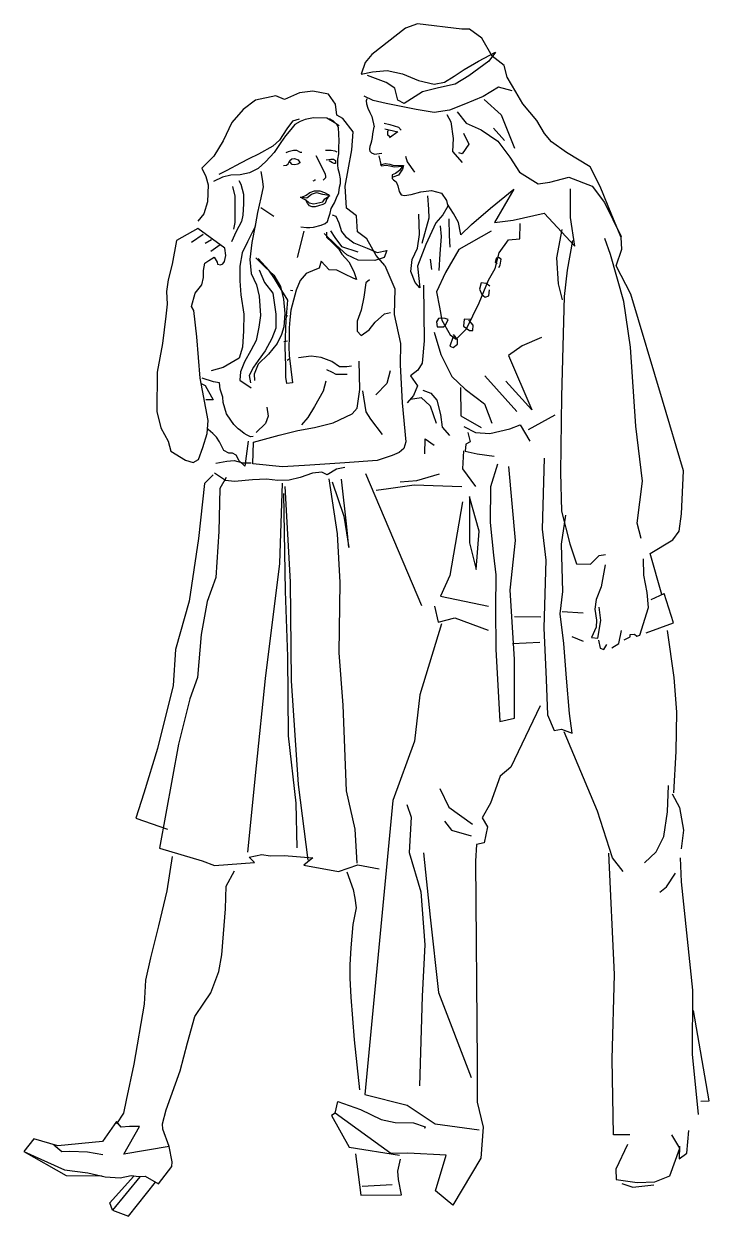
# Model space of a CAD drawing. Header units: millimetres. Extents: x -1583.18 to -1582.21, y 1778.34 to 1780.03.
import ezdxf

# ---------------------------------------------------------------- set-up
doc = ezdxf.new("R2010")
doc.units = ezdxf.units.MM
doc.header["$LTSCALE"] = 10
doc.layers.add('Humanos', color=2, linetype='Continuous')

msp = doc.modelspace()

# ---------------------------------------------------------------- linework, layer by layer
at = {"layer": 'Humanos'}
for p, q in [((-1582.6207, 1780.0332), (-1582.638, 1780.0268)), ((-1582.5578, 1780.0256), (-1582.6207, 1780.0332)), ((-1582.638, 1780.0268), (-1582.6856, 1779.9895)), ((-1582.5471, 1780.0254), (-1582.5578, 1780.0256)), ((-1582.5295, 1780.0127), (-1582.5471, 1780.0254)), ((-1582.5149, 1779.9873), (-1582.5295, 1780.0127)), ((-1582.6856, 1779.9895), (-1582.6953, 1779.9783)), ((-1582.5341, 1779.98), (-1582.5101, 1779.9932)), ((-1582.5101, 1779.9932), (-1582.5198, 1779.9803)), ((-1582.498, 1779.974), (-1582.5149, 1779.9873)), ((-1582.6953, 1779.9783), (-1582.701, 1779.9617)), ((-1582.701, 1779.9617), (-1582.6848, 1779.965)), ((-1582.6848, 1779.965), (-1582.6641, 1779.9671)), ((-1582.6641, 1779.9671), (-1582.6421, 1779.962)), ((-1582.5689, 1779.9591), (-1582.5545, 1779.9684)), ((-1582.5545, 1779.9684), (-1582.5341, 1779.98)), ((-1582.5198, 1779.9803), (-1582.5482, 1779.9593)), ((-1582.4935, 1779.9573), (-1582.498, 1779.974)), ((-1582.6655, 1779.9499), (-1582.692, 1779.9599)), ((-1582.6531, 1779.9419), (-1582.6655, 1779.9499)), ((-1582.6421, 1779.962), (-1582.6196, 1779.9528)), ((-1582.6196, 1779.9528), (-1582.5971, 1779.9477)), ((-1582.5971, 1779.9477), (-1582.5828, 1779.9504)), ((-1582.5674, 1779.9477), (-1582.5912, 1779.9422)), ((-1582.5828, 1779.9504), (-1582.5689, 1779.9591)), ((-1582.5482, 1779.9593), (-1582.5674, 1779.9477)), ((-1582.4813, 1779.9369), (-1582.4935, 1779.9573)), ((-1582.8221, 1779.931), (-1582.8507, 1779.9248)), ((-1582.8098, 1779.926), (-1582.8221, 1779.931)), ((-1582.7882, 1779.9352), (-1582.8098, 1779.926)), ((-1582.7697, 1779.9378), (-1582.7882, 1779.9352)), ((-1582.7471, 1779.9334), (-1582.7697, 1779.9378)), ((-1582.7373, 1779.919), (-1582.7471, 1779.9334)), ((-1582.6838, 1779.9242), (-1582.6968, 1779.9306)), ((-1582.6486, 1779.9247), (-1582.6531, 1779.9419)), ((-1582.6139, 1779.9366), (-1582.6397, 1779.9203)), ((-1582.5912, 1779.9422), (-1582.6139, 1779.9366)), ((-1582.5061, 1779.9432), (-1582.5277, 1779.93)), ((-1582.4867, 1779.9381), (-1582.5061, 1779.9432)), ((-1582.4715, 1779.9196), (-1582.4813, 1779.9369)), ((-1582.8507, 1779.9248), (-1582.8683, 1779.9115)), ((-1582.7352, 1779.9035), (-1582.7373, 1779.919)), ((-1582.6928, 1779.9269), (-1582.6937, 1779.9238)), ((-1582.6937, 1779.9238), (-1582.6931, 1779.9197)), ((-1582.6931, 1779.9197), (-1582.6915, 1779.9137)), ((-1582.6915, 1779.9137), (-1582.6884, 1779.9073)), ((-1582.6654, 1779.92), (-1582.6838, 1779.9242)), ((-1582.6226, 1779.9117), (-1582.6654, 1779.92)), ((-1582.6397, 1779.9203), (-1582.6486, 1779.9247)), ((-1582.5553, 1779.9185), (-1582.5756, 1779.9105)), ((-1582.5277, 1779.93), (-1582.5553, 1779.9185)), ((-1582.5261, 1779.9257), (-1582.502, 1779.9039)), ((-1582.4517, 1779.896), (-1582.4715, 1779.9196)), ((-1582.8683, 1779.9115), (-1582.8845, 1779.8932)), ((-1582.7888, 1779.8977), (-1582.7984, 1779.8949)), ((-1582.7805, 1779.8976), (-1582.7877, 1779.8948)), ((-1582.7686, 1779.8997), (-1582.7805, 1779.8976)), ((-1582.7495, 1779.8994), (-1582.7686, 1779.8997)), ((-1582.7394, 1779.8933), (-1582.7495, 1779.8994)), ((-1582.7406, 1779.8957), (-1582.746, 1779.8982)), ((-1582.727, 1779.8986), (-1582.7352, 1779.9035)), ((-1582.7123, 1779.8798), (-1582.727, 1779.8986)), ((-1582.6884, 1779.9073), (-1582.6858, 1779.9017)), ((-1582.6858, 1779.9017), (-1582.6824, 1779.8869)), ((-1582.5971, 1779.9073), (-1582.6226, 1779.9117)), ((-1582.5756, 1779.9105), (-1582.5971, 1779.9073)), ((-1582.5793, 1779.9046), (-1582.5735, 1779.8943)), ((-1582.5644, 1779.9084), (-1582.5516, 1779.8923)), ((-1582.502, 1779.9039), (-1582.4832, 1779.8567)), ((-1582.8845, 1779.8932), (-1582.8968, 1779.8673)), ((-1582.8062, 1779.8844), (-1582.8166, 1779.8679)), ((-1582.8009, 1779.8831), (-1582.8082, 1779.8742)), ((-1582.7984, 1779.8949), (-1582.8062, 1779.8844)), ((-1582.7949, 1779.8901), (-1582.8009, 1779.8831)), ((-1582.7877, 1779.8948), (-1582.7949, 1779.8901)), ((-1582.7354, 1779.8904), (-1582.7406, 1779.8957)), ((-1582.7319, 1779.8885), (-1582.7394, 1779.8933)), ((-1582.7331, 1779.8861), (-1582.7354, 1779.8904)), ((-1582.7326, 1779.8766), (-1582.7331, 1779.8861)), ((-1582.7139, 1779.8544), (-1582.7123, 1779.8798)), ((-1582.6844, 1779.8772), (-1582.684, 1779.8796)), ((-1582.684, 1779.8796), (-1582.6824, 1779.8869)), ((-1582.6683, 1779.8923), (-1582.6601, 1779.8901)), ((-1582.6675, 1779.8841), (-1582.6487, 1779.8797)), ((-1582.6627, 1779.8825), (-1582.6637, 1779.88)), ((-1582.6637, 1779.88), (-1582.6634, 1779.8758)), ((-1582.6487, 1779.8797), (-1582.6605, 1779.8716)), ((-1582.6601, 1779.8901), (-1582.6481, 1779.8865)), ((-1582.6481, 1779.8865), (-1582.6439, 1779.8825)), ((-1582.5735, 1779.8943), (-1582.5703, 1779.8705)), ((-1582.5516, 1779.8923), (-1582.5303, 1779.8829)), ((-1582.5303, 1779.8829), (-1582.5068, 1779.8666)), ((-1582.513, 1779.8851), (-1582.4973, 1779.8677)), ((-1582.4406, 1779.8775), (-1582.4517, 1779.896)), ((-1582.8968, 1779.8673), (-1582.9102, 1779.8456)), ((-1582.8166, 1779.8679), (-1582.8263, 1779.8597)), ((-1582.8148, 1779.8648), (-1582.8245, 1779.8507)), ((-1582.8082, 1779.8742), (-1582.8148, 1779.8648)), ((-1582.7322, 1779.8671), (-1582.7326, 1779.8766)), ((-1582.7324, 1779.8576), (-1582.7322, 1779.8671)), ((-1582.6883, 1779.8596), (-1582.6866, 1779.864)), ((-1582.6866, 1779.864), (-1582.6859, 1779.8671)), ((-1582.6859, 1779.8671), (-1582.6848, 1779.8719)), ((-1582.6848, 1779.8719), (-1582.6844, 1779.8772)), ((-1582.6634, 1779.8758), (-1582.6598, 1779.8732)), ((-1582.5703, 1779.8705), (-1582.5712, 1779.8522)), ((-1582.5478, 1779.8625), (-1582.5575, 1779.8489)), ((-1582.5554, 1779.8781), (-1582.5478, 1779.8625)), ((-1582.5068, 1779.8666), (-1582.4898, 1779.8438)), ((-1582.4307, 1779.8659), (-1582.4406, 1779.8775)), ((-1582.4096, 1779.8508), (-1582.4307, 1779.8659)), ((-1582.9102, 1779.8456), (-1582.9271, 1779.8285)), ((-1582.8467, 1779.8481), (-1582.8603, 1779.8417)), ((-1582.8263, 1779.8597), (-1582.8467, 1779.8481)), ((-1582.8245, 1779.8507), (-1582.8361, 1779.8378)), ((-1582.8043, 1779.8515), (-1582.8079, 1779.8499)), ((-1582.7971, 1779.8533), (-1582.8043, 1779.8515)), ((-1582.7924, 1779.8532), (-1582.7971, 1779.8533)), ((-1582.7872, 1779.8508), (-1582.7924, 1779.8532)), ((-1582.7853, 1779.8507), (-1582.7872, 1779.8508)), ((-1582.7652, 1779.8462), (-1582.752, 1779.8205)), ((-1582.7514, 1779.8538), (-1582.7479, 1779.8537)), ((-1582.7479, 1779.8537), (-1582.7436, 1779.8537)), ((-1582.7436, 1779.8537), (-1582.7384, 1779.8529)), ((-1582.7384, 1779.8529), (-1582.7353, 1779.8517)), ((-1582.7338, 1779.8409), (-1582.7325, 1779.8487)), ((-1582.7325, 1779.8487), (-1582.7324, 1779.8576)), ((-1582.7191, 1779.8259), (-1582.7139, 1779.8544)), ((-1582.6887, 1779.8554), (-1582.6883, 1779.8596)), ((-1582.6881, 1779.852), (-1582.6887, 1779.8554)), ((-1582.6857, 1779.8494), (-1582.6881, 1779.852)), ((-1582.6826, 1779.848), (-1582.6857, 1779.8494)), ((-1582.6826, 1779.848), (-1582.6717, 1779.8495)), ((-1582.6757, 1779.846), (-1582.6726, 1779.8317)), ((-1582.5712, 1779.8522), (-1582.5577, 1779.8365)), ((-1582.5575, 1779.8489), (-1582.5623, 1779.8502)), ((-1582.3759, 1779.8301), (-1582.4096, 1779.8508)), ((-1582.9271, 1779.8285), (-1582.9214, 1779.8165)), ((-1582.8723, 1779.8355), (-1582.8915, 1779.8251)), ((-1582.8603, 1779.8417), (-1582.8723, 1779.8355)), ((-1582.8361, 1779.8378), (-1582.847, 1779.8279)), ((-1582.8112, 1779.8321), (-1582.807, 1779.8326)), ((-1582.807, 1779.8326), (-1582.8046, 1779.8344)), ((-1582.8046, 1779.8344), (-1582.8021, 1779.8391)), ((-1582.8017, 1779.8367), (-1582.8028, 1779.8367)), ((-1582.8021, 1779.8391), (-1582.7992, 1779.8414)), ((-1582.7986, 1779.8336), (-1582.8017, 1779.8367)), ((-1582.7992, 1779.8414), (-1582.7956, 1779.8419)), ((-1582.7951, 1779.8331), (-1582.7986, 1779.8336)), ((-1582.7956, 1779.8419), (-1582.7902, 1779.8401)), ((-1582.791, 1779.8342), (-1582.7951, 1779.8331)), ((-1582.7879, 1779.8358), (-1582.791, 1779.8342)), ((-1582.7902, 1779.8401), (-1582.7879, 1779.8365)), ((-1582.7879, 1779.8365), (-1582.7879, 1779.8358)), ((-1582.7505, 1779.84), (-1582.7469, 1779.8406)), ((-1582.7469, 1779.8406), (-1582.7438, 1779.8411)), ((-1582.7415, 1779.8358), (-1582.7462, 1779.8388)), ((-1582.7438, 1779.8411), (-1582.7403, 1779.841)), ((-1582.7392, 1779.8351), (-1582.7415, 1779.8358)), ((-1582.7403, 1779.841), (-1582.7374, 1779.8393)), ((-1582.7375, 1779.835), (-1582.7392, 1779.8351)), ((-1582.7374, 1779.8393), (-1582.7375, 1779.835)), ((-1582.7375, 1779.835), (-1582.7375, 1779.835)), ((-1582.7339, 1779.8333), (-1582.7338, 1779.8409)), ((-1582.7333, 1779.8273), (-1582.7339, 1779.8333)), ((-1582.6733, 1779.8329), (-1582.6661, 1779.8351)), ((-1582.6726, 1779.8317), (-1582.6655, 1779.8327)), ((-1582.6661, 1779.8351), (-1582.66, 1779.8338)), ((-1582.6655, 1779.8327), (-1582.6601, 1779.8315)), ((-1582.6601, 1779.8315), (-1582.6536, 1779.8302)), ((-1582.66, 1779.8338), (-1582.656, 1779.8326)), ((-1582.656, 1779.8326), (-1582.6409, 1779.8321)), ((-1582.6536, 1779.8302), (-1582.6422, 1779.8312)), ((-1582.6422, 1779.8312), (-1582.6466, 1779.8248)), ((-1582.6409, 1779.8321), (-1582.6424, 1779.8267)), ((-1582.638, 1779.8454), (-1582.6356, 1779.8372)), ((-1582.6356, 1779.8372), (-1582.6252, 1779.8226)), ((-1582.4898, 1779.8438), (-1582.4759, 1779.8226)), ((-1582.3616, 1779.8025), (-1582.3759, 1779.8301)), ((-1582.9214, 1779.8165), (-1582.918, 1779.8046)), ((-1582.8976, 1779.8156), (-1582.9103, 1779.8092)), ((-1582.8915, 1779.8251), (-1582.903, 1779.8193)), ((-1582.8857, 1779.8183), (-1582.8976, 1779.8156)), ((-1582.8726, 1779.8188), (-1582.8857, 1779.8183)), ((-1582.8595, 1779.8215), (-1582.8726, 1779.8188)), ((-1582.847, 1779.8279), (-1582.8595, 1779.8215)), ((-1582.8435, 1779.8236), (-1582.8413, 1779.8129)), ((-1582.8413, 1779.8129), (-1582.8402, 1779.8017)), ((-1582.7514, 1779.8145), (-1582.755, 1779.8115)), ((-1582.752, 1779.8205), (-1582.7514, 1779.8162)), ((-1582.7514, 1779.8162), (-1582.7514, 1779.8145)), ((-1582.7317, 1779.8207), (-1582.7333, 1779.8273)), ((-1582.73, 1779.813), (-1582.7317, 1779.8207)), ((-1582.7301, 1779.8064), (-1582.73, 1779.813)), ((-1582.7237, 1779.8027), (-1582.7191, 1779.8259)), ((-1582.6567, 1779.819), (-1582.6568, 1779.8136)), ((-1582.6568, 1779.8136), (-1582.6551, 1779.8119)), ((-1582.6519, 1779.8206), (-1582.6567, 1779.819)), ((-1582.6478, 1779.8186), (-1582.6561, 1779.8157)), ((-1582.6551, 1779.8119), (-1582.6511, 1779.809)), ((-1582.6466, 1779.8248), (-1582.6519, 1779.8206)), ((-1582.6424, 1779.8267), (-1582.6478, 1779.8186)), ((-1582.4759, 1779.8226), (-1582.4495, 1779.8063)), ((-1582.4328, 1779.8084), (-1582.4059, 1779.8156)), ((-1582.4059, 1779.8156), (-1582.3728, 1779.8027)), ((-1582.918, 1779.8046), (-1582.9191, 1779.7808)), ((-1582.8836, 1779.8023), (-1582.8802, 1779.7885)), ((-1582.8746, 1779.811), (-1582.8716, 1779.8057)), ((-1582.8716, 1779.8057), (-1582.8678, 1779.7914)), ((-1582.8402, 1779.8017), (-1582.8434, 1779.7863)), ((-1582.7738, 1779.794), (-1582.7671, 1779.7963)), ((-1582.7681, 1779.8106), (-1582.7693, 1779.8101)), ((-1582.7669, 1779.8112), (-1582.7681, 1779.8106)), ((-1582.7671, 1779.7963), (-1582.7595, 1779.7962)), ((-1582.7657, 1779.8112), (-1582.7669, 1779.8112)), ((-1582.7595, 1779.7962), (-1582.7529, 1779.7937)), ((-1582.7327, 1779.7934), (-1582.7314, 1779.8012)), ((-1582.7314, 1779.8012), (-1582.7301, 1779.8064)), ((-1582.7218, 1779.7718), (-1582.7237, 1779.8027)), ((-1582.6511, 1779.809), (-1582.6486, 1779.8031)), ((-1582.6486, 1779.8031), (-1582.647, 1779.7951)), ((-1582.647, 1779.7951), (-1582.6441, 1779.7903)), ((-1582.6161, 1779.7946), (-1582.6012, 1779.7967)), ((-1582.6012, 1779.7967), (-1582.5869, 1779.793)), ((-1582.5171, 1779.7716), (-1582.4841, 1779.7985)), ((-1582.4841, 1779.7985), (-1582.5115, 1779.7513)), ((-1582.4495, 1779.8063), (-1582.4328, 1779.8084)), ((-1582.4039, 1779.7585), (-1582.4037, 1779.7989)), ((-1582.3728, 1779.8027), (-1582.3553, 1779.7798)), ((-1582.3449, 1779.7618), (-1582.3616, 1779.8025)), ((-1582.9191, 1779.7808), (-1582.9241, 1779.7637)), ((-1582.8802, 1779.7885), (-1582.88, 1779.7671)), ((-1582.8678, 1779.7914), (-1582.868, 1779.7776)), ((-1582.8434, 1779.7863), (-1582.8479, 1779.7654)), ((-1582.7875, 1779.7871), (-1582.7851, 1779.787)), ((-1582.7858, 1779.7871), (-1582.778, 1779.7864)), ((-1582.7851, 1779.787), (-1582.7791, 1779.79)), ((-1582.7792, 1779.7829), (-1582.7851, 1779.7859)), ((-1582.7799, 1779.7841), (-1582.7745, 1779.7792)), ((-1582.7769, 1779.7786), (-1582.7792, 1779.7829)), ((-1582.7791, 1779.79), (-1582.7738, 1779.794)), ((-1582.778, 1779.7864), (-1582.7714, 1779.7916)), ((-1582.7741, 1779.775), (-1582.7769, 1779.7786)), ((-1582.7745, 1779.7792), (-1582.7679, 1779.7778)), ((-1582.7714, 1779.7916), (-1582.7643, 1779.7938)), ((-1582.7679, 1779.7778), (-1582.7554, 1779.7804)), ((-1582.7643, 1779.7938), (-1582.756, 1779.7913)), ((-1582.756, 1779.7913), (-1582.7465, 1779.79)), ((-1582.7526, 1779.7782), (-1582.7555, 1779.7766)), ((-1582.7554, 1779.7804), (-1582.7525, 1779.7848)), ((-1582.7529, 1779.7937), (-1582.7477, 1779.7912)), ((-1582.7519, 1779.7789), (-1582.7526, 1779.7782)), ((-1582.7525, 1779.7848), (-1582.7453, 1779.7895)), ((-1582.7495, 1779.7848), (-1582.7519, 1779.7789)), ((-1582.7477, 1779.7871), (-1582.7495, 1779.7848)), ((-1582.7477, 1779.7912), (-1582.7458, 1779.7888)), ((-1582.7437, 1779.7709), (-1582.7388, 1779.7792)), ((-1582.7388, 1779.7792), (-1582.7359, 1779.7863)), ((-1582.7359, 1779.7863), (-1582.7327, 1779.7934)), ((-1582.6441, 1779.7903), (-1582.6393, 1779.7895)), ((-1582.6393, 1779.7895), (-1582.6298, 1779.7912)), ((-1582.6298, 1779.7912), (-1582.6161, 1779.7946)), ((-1582.6067, 1779.789), (-1582.6051, 1779.77)), ((-1582.5869, 1779.793), (-1582.5795, 1779.7826)), ((-1582.5795, 1779.7826), (-1582.5777, 1779.7743)), ((-1582.3553, 1779.7798), (-1582.3318, 1779.7312)), ((-1582.9241, 1779.7637), (-1582.9326, 1779.7532)), ((-1582.88, 1779.7671), (-1582.8803, 1779.7512)), ((-1582.8687, 1779.7617), (-1582.8707, 1779.7527)), ((-1582.868, 1779.7776), (-1582.8687, 1779.7617)), ((-1582.8479, 1779.7654), (-1582.8511, 1779.7495)), ((-1582.8431, 1779.7725), (-1582.8248, 1779.7603)), ((-1582.7705, 1779.7737), (-1582.7741, 1779.775)), ((-1582.7663, 1779.7737), (-1582.7705, 1779.7737)), ((-1582.7615, 1779.7748), (-1582.7663, 1779.7737)), ((-1582.7555, 1779.7766), (-1582.7615, 1779.7748)), ((-1582.747, 1779.7586), (-1582.745, 1779.7645)), ((-1582.745, 1779.7645), (-1582.7437, 1779.7709)), ((-1582.7422, 1779.7621), (-1582.7368, 1779.7601)), ((-1582.7077, 1779.7609), (-1582.7218, 1779.7718)), ((-1582.7062, 1779.7382), (-1582.7077, 1779.7609)), ((-1582.6183, 1779.734), (-1582.619, 1779.763)), ((-1582.6051, 1779.77), (-1582.6048, 1779.7576)), ((-1582.585, 1779.762), (-1582.5947, 1779.7508)), ((-1582.5777, 1779.7743), (-1582.585, 1779.762)), ((-1582.5696, 1779.7641), (-1582.5784, 1779.7774)), ((-1582.5626, 1779.751), (-1582.5696, 1779.7641)), ((-1582.5443, 1779.7483), (-1582.5171, 1779.7716)), ((-1582.4853, 1779.7545), (-1582.4411, 1779.7645)), ((-1582.4411, 1779.7645), (-1582.3974, 1779.7175)), ((-1582.3318, 1779.73), (-1582.3449, 1779.7618)), ((-1582.8803, 1779.7512), (-1582.8821, 1779.7417)), ((-1582.8707, 1779.7527), (-1582.8781, 1779.7386)), ((-1582.8511, 1779.7465), (-1582.8622, 1779.724)), ((-1582.8511, 1779.7495), (-1582.8563, 1779.7228)), ((-1582.7864, 1779.7449), (-1582.7786, 1779.7441)), ((-1582.7786, 1779.7441), (-1582.7739, 1779.7441)), ((-1582.7739, 1779.7441), (-1582.7686, 1779.7447)), ((-1582.7686, 1779.7447), (-1582.7579, 1779.7474)), ((-1582.7579, 1779.7474), (-1582.7519, 1779.7497)), ((-1582.7519, 1779.7497), (-1582.7488, 1779.7527)), ((-1582.7488, 1779.7527), (-1582.747, 1779.7586)), ((-1582.7368, 1779.7601), (-1582.7328, 1779.7506)), ((-1582.7328, 1779.7506), (-1582.7288, 1779.7386)), ((-1582.6048, 1779.7576), (-1582.6149, 1779.7214)), ((-1582.5947, 1779.7508), (-1582.609, 1779.7201)), ((-1582.5889, 1779.7466), (-1582.5874, 1779.7316)), ((-1582.5763, 1779.7564), (-1582.576, 1779.7326)), ((-1582.56, 1779.7366), (-1582.5626, 1779.751)), ((-1582.5593, 1779.7336), (-1582.5443, 1779.7483)), ((-1582.5115, 1779.7513), (-1582.4853, 1779.7545)), ((-1582.4757, 1779.7282), (-1582.4753, 1779.7496)), ((-1582.3974, 1779.7175), (-1582.4039, 1779.7585)), ((-1582.9327, 1779.7425), (-1582.9632, 1779.7256)), ((-1582.925, 1779.734), (-1582.9419, 1779.7229)), ((-1582.8944, 1779.715), (-1582.9327, 1779.7425)), ((-1582.8781, 1779.7386), (-1582.8848, 1779.7239)), ((-1582.7823, 1779.7389), (-1582.7919, 1779.7015)), ((-1582.7362, 1779.7192), (-1582.7533, 1779.7354)), ((-1582.7502, 1779.7377), (-1582.7503, 1779.7306)), ((-1582.7503, 1779.7306), (-1582.7421, 1779.7228)), ((-1582.7442, 1779.7395), (-1582.7384, 1779.7299)), ((-1582.7384, 1779.7299), (-1582.7286, 1779.7172)), ((-1582.7288, 1779.7386), (-1582.7229, 1779.7314)), ((-1582.7229, 1779.7314), (-1582.7112, 1779.7224)), ((-1582.6928, 1779.728), (-1582.7062, 1779.7382)), ((-1582.6794, 1779.7045), (-1582.6928, 1779.728)), ((-1582.6209, 1779.715), (-1582.6183, 1779.734)), ((-1582.5874, 1779.7316), (-1582.589, 1779.7067)), ((-1582.576, 1779.7326), (-1582.5751, 1779.716)), ((-1582.5164, 1779.7389), (-1582.562, 1779.7129)), ((-1582.5593, 1779.7336), (-1582.56, 1779.7366)), ((-1582.4917, 1779.7266), (-1582.4757, 1779.7282)), ((-1582.416, 1779.7415), (-1582.4238, 1779.7012)), ((-1582.3469, 1779.706), (-1582.3549, 1779.7287)), ((-1582.3308, 1779.7134), (-1582.3318, 1779.73)), ((-1582.9632, 1779.7256), (-1582.9692, 1779.6919)), ((-1582.9133, 1779.7267), (-1582.9224, 1779.7214)), ((-1582.901, 1779.7194), (-1582.9142, 1779.7101)), ((-1582.8929, 1779.7043), (-1582.8944, 1779.715)), ((-1582.8622, 1779.724), (-1582.8696, 1779.7082)), ((-1582.8563, 1779.7228), (-1582.859, 1779.6985)), ((-1582.7421, 1779.7228), (-1582.7327, 1779.7132)), ((-1582.721, 1779.7052), (-1582.7362, 1779.7192)), ((-1582.7327, 1779.7132), (-1582.7281, 1779.7065)), ((-1582.7286, 1779.7172), (-1582.7055, 1779.7097)), ((-1582.7112, 1779.7224), (-1582.6923, 1779.7149)), ((-1582.6923, 1779.7149), (-1582.6781, 1779.7088)), ((-1582.6781, 1779.7088), (-1582.6643, 1779.7114)), ((-1582.6643, 1779.7114), (-1582.6682, 1779.7015)), ((-1582.6283, 1779.6985), (-1582.6209, 1779.715)), ((-1582.609, 1779.7201), (-1582.6207, 1779.6894)), ((-1582.562, 1779.7129), (-1582.5811, 1779.6804)), ((-1582.505, 1779.7084), (-1582.4917, 1779.7266)), ((-1582.4008, 1779.7258), (-1582.4086, 1779.6837)), ((-1582.3389, 1779.6897), (-1582.3308, 1779.7134)), ((-1582.9247, 1779.6829), (-1582.9228, 1779.6936)), ((-1582.9228, 1779.6936), (-1582.9173, 1779.6975)), ((-1582.9173, 1779.6975), (-1582.9096, 1779.7022)), ((-1582.9096, 1779.7022), (-1582.9054, 1779.695)), ((-1582.9054, 1779.695), (-1582.905, 1779.6921)), ((-1582.8972, 1779.6925), (-1582.8947, 1779.696)), ((-1582.8947, 1779.696), (-1582.8929, 1779.7043)), ((-1582.8696, 1779.7082), (-1582.8729, 1779.6892)), ((-1582.859, 1779.6985), (-1582.8569, 1779.6788)), ((-1582.8506, 1779.7013), (-1582.8373, 1779.688)), ((-1582.8319, 1779.6838), (-1582.8471, 1779.7)), ((-1582.7575, 1779.6962), (-1582.7605, 1779.6863)), ((-1582.7463, 1779.6842), (-1582.7575, 1779.6962)), ((-1582.7281, 1779.7065), (-1582.7182, 1779.6956)), ((-1582.7051, 1779.6978), (-1582.721, 1779.7052)), ((-1582.7182, 1779.6956), (-1582.7113, 1779.6819)), ((-1582.6814, 1779.6974), (-1582.7051, 1779.6978)), ((-1582.6682, 1779.7015), (-1582.6814, 1779.6974)), ((-1582.6672, 1779.6901), (-1582.6794, 1779.7045)), ((-1582.6303, 1779.6819), (-1582.6283, 1779.6985)), ((-1582.6027, 1779.6993), (-1582.6012, 1779.6843)), ((-1582.589, 1779.7067), (-1582.5905, 1779.6829)), ((-1582.5108, 1779.6859), (-1582.505, 1779.7084)), ((-1582.5094, 1779.7007), (-1582.5107, 1779.6948)), ((-1582.5107, 1779.6948), (-1582.5076, 1779.693)), ((-1582.5058, 1779.7018), (-1582.5094, 1779.7007)), ((-1582.5023, 1779.6994), (-1582.5058, 1779.7018)), ((-1582.5036, 1779.6906), (-1582.5029, 1779.6935)), ((-1582.5029, 1779.6935), (-1582.5023, 1779.6994)), ((-1582.4238, 1779.7012), (-1582.4213, 1779.6643)), ((-1582.3278, 1779.6389), (-1582.3469, 1779.706)), ((-1582.9692, 1779.6919), (-1582.9748, 1779.6699)), ((-1582.9248, 1779.6734), (-1582.9247, 1779.6829)), ((-1582.905, 1779.6921), (-1582.9007, 1779.6913)), ((-1582.9007, 1779.6913), (-1582.8972, 1779.6925)), ((-1582.8729, 1779.6892), (-1582.8732, 1779.6683)), ((-1582.8569, 1779.6788), (-1582.8496, 1779.6627)), ((-1582.8457, 1779.684), (-1582.8381, 1779.6661)), ((-1582.8373, 1779.688), (-1582.8249, 1779.6766)), ((-1582.8238, 1779.6718), (-1582.8319, 1779.6838)), ((-1582.8249, 1779.6766), (-1582.8156, 1779.6603)), ((-1582.7791, 1779.6787), (-1582.7876, 1779.6689)), ((-1582.7665, 1779.684), (-1582.7791, 1779.6787)), ((-1582.7605, 1779.6863), (-1582.7665, 1779.684)), ((-1582.7356, 1779.6835), (-1582.7463, 1779.6842)), ((-1582.725, 1779.6786), (-1582.7356, 1779.6835)), ((-1582.7115, 1779.6717), (-1582.725, 1779.6786)), ((-1582.7113, 1779.6819), (-1582.7073, 1779.6705)), ((-1582.6672, 1779.6901), (-1582.6533, 1779.6572)), ((-1582.6241, 1779.6663), (-1582.6303, 1779.6819)), ((-1582.6207, 1779.6894), (-1582.6176, 1779.6584)), ((-1582.5811, 1779.6804), (-1582.5939, 1779.6528)), ((-1582.5199, 1779.6694), (-1582.5108, 1779.6859)), ((-1582.5054, 1779.6876), (-1582.5036, 1779.6906)), ((-1582.4086, 1779.6837), (-1582.4127, 1779.6462)), ((-1582.3181, 1779.6496), (-1582.3389, 1779.6897)), ((-1582.9748, 1779.6699), (-1582.9774, 1779.6533)), ((-1582.9365, 1779.6508), (-1582.9273, 1779.6627)), ((-1582.9273, 1779.6627), (-1582.9248, 1779.6734)), ((-1582.8732, 1779.6683), (-1582.8717, 1779.6486)), ((-1582.8496, 1779.6627), (-1582.8456, 1779.6465)), ((-1582.8381, 1779.6661), (-1582.8265, 1779.6509)), ((-1582.818, 1779.6622), (-1582.8238, 1779.6718)), ((-1582.8052, 1779.6411), (-1582.818, 1779.6622)), ((-1582.8156, 1779.6603), (-1582.8111, 1779.6424)), ((-1582.7876, 1779.6689), (-1582.7931, 1779.6552)), ((-1582.7073, 1779.6705), (-1582.7115, 1779.6717)), ((-1582.6942, 1779.6655), (-1582.6969, 1779.6454)), ((-1582.6889, 1779.6697), (-1582.6942, 1779.6655)), ((-1582.6176, 1779.6584), (-1582.6241, 1779.6663)), ((-1582.6123, 1779.6625), (-1582.6116, 1779.5834)), ((-1582.5335, 1779.6374), (-1582.5199, 1779.6694)), ((-1582.5307, 1779.6654), (-1582.5327, 1779.6566)), ((-1582.5235, 1779.6647), (-1582.5307, 1779.6654)), ((-1582.5183, 1779.6611), (-1582.5235, 1779.6647)), ((-1582.4213, 1779.6643), (-1582.4157, 1779.6415)), ((-1582.9774, 1779.6533), (-1582.9765, 1779.6355)), ((-1582.9416, 1779.6318), (-1582.9365, 1779.6508)), ((-1582.8717, 1779.6486), (-1582.8674, 1779.6212)), ((-1582.8456, 1779.6465), (-1582.8436, 1779.6191)), ((-1582.8265, 1779.6509), (-1582.8222, 1779.6212)), ((-1582.8111, 1779.6424), (-1582.8091, 1779.6221)), ((-1582.8014, 1779.6553), (-1582.7979, 1779.6546)), ((-1582.7931, 1779.6552), (-1582.8007, 1779.6268)), ((-1582.6969, 1779.6454), (-1582.7008, 1779.6269)), ((-1582.6533, 1779.6572), (-1582.6538, 1779.6209)), ((-1582.5939, 1779.6528), (-1582.5895, 1779.6311)), ((-1582.5327, 1779.6566), (-1582.5297, 1779.6492)), ((-1582.5297, 1779.6492), (-1582.525, 1779.6451)), ((-1582.525, 1779.6451), (-1582.5197, 1779.6473)), ((-1582.5197, 1779.6473), (-1582.5189, 1779.6557)), ((-1582.4127, 1779.6462), (-1582.4167, 1779.5042)), ((-1582.2729, 1779.4989), (-1582.3181, 1779.6496)), ((-1582.9765, 1779.6355), (-1582.978, 1779.6181)), ((-1582.9386, 1779.6265), (-1582.9416, 1779.6318)), ((-1582.9344, 1779.5889), (-1582.9386, 1779.6265)), ((-1582.8075, 1779.6126), (-1582.8052, 1779.6411)), ((-1582.8007, 1779.6268), (-1582.8021, 1779.613)), ((-1582.7008, 1779.6269), (-1582.7065, 1779.611)), ((-1582.5895, 1779.6311), (-1582.5862, 1779.6127)), ((-1582.5514, 1779.6003), (-1582.5335, 1779.6374)), ((-1582.3186, 1779.5741), (-1582.3278, 1779.6389)), ((-1582.978, 1779.6181), (-1582.9828, 1779.5797)), ((-1582.8674, 1779.6212), (-1582.8677, 1779.5974)), ((-1582.8436, 1779.6191), (-1582.8462, 1779.6025)), ((-1582.8222, 1779.6212), (-1582.822, 1779.6014)), ((-1582.8091, 1779.6221), (-1582.8106, 1779.6031)), ((-1582.8084, 1779.5882), (-1582.8075, 1779.6126)), ((-1582.8079, 1779.6191), (-1582.805, 1779.619)), ((-1582.8021, 1779.613), (-1582.8029, 1779.6018)), ((-1582.7065, 1779.611), (-1582.7067, 1779.5968)), ((-1582.6893, 1779.5989), (-1582.6808, 1779.6099)), ((-1582.6808, 1779.6099), (-1582.6676, 1779.6216)), ((-1582.6676, 1779.6216), (-1582.6592, 1779.6234)), ((-1582.6538, 1779.6209), (-1582.645, 1779.5797)), ((-1582.5909, 1779.6152), (-1582.594, 1779.6105)), ((-1582.594, 1779.6105), (-1582.593, 1779.6033)), ((-1582.5885, 1779.6156), (-1582.5909, 1779.6152)), ((-1582.5814, 1779.615), (-1582.5885, 1779.6156)), ((-1582.5862, 1779.6127), (-1582.5746, 1779.5916)), ((-1582.5773, 1779.6138), (-1582.5814, 1779.615)), ((-1582.581, 1779.6055), (-1582.5773, 1779.6138)), ((-1582.5547, 1779.6139), (-1582.5554, 1779.6039)), ((-1582.5457, 1779.6138), (-1582.5547, 1779.6139)), ((-1582.5418, 1779.6054), (-1582.5481, 1779.6126)), ((-1582.8677, 1779.5974), (-1582.8693, 1779.5743)), ((-1582.8462, 1779.6025), (-1582.8501, 1779.584)), ((-1582.822, 1779.6014), (-1582.8275, 1779.5868)), ((-1582.8138, 1779.5925), (-1582.8199, 1779.5795)), ((-1582.8106, 1779.6031), (-1582.8138, 1779.5925)), ((-1582.8029, 1779.6018), (-1582.8032, 1779.5881)), ((-1582.7067, 1779.5968), (-1582.7009, 1779.5907)), ((-1582.7009, 1779.5907), (-1582.6893, 1779.5989)), ((-1582.5972, 1779.5956), (-1582.5876, 1779.564)), ((-1582.593, 1779.6033), (-1582.584, 1779.6032)), ((-1582.584, 1779.6032), (-1582.581, 1779.6055)), ((-1582.5746, 1779.5916), (-1582.5659, 1779.5856)), ((-1582.564, 1779.585), (-1582.5699, 1779.5922)), ((-1582.5659, 1779.5856), (-1582.5514, 1779.6003)), ((-1582.5554, 1779.6039), (-1582.5472, 1779.5978)), ((-1582.5472, 1779.5978), (-1582.5424, 1779.5978)), ((-1582.5424, 1779.5978), (-1582.5418, 1779.6054)), ((-1582.9828, 1779.5797), (-1582.9906, 1779.5387)), ((-1582.9294, 1779.5301), (-1582.9344, 1779.5889)), ((-1582.8501, 1779.584), (-1582.8575, 1779.5694)), ((-1582.8275, 1779.5868), (-1582.8373, 1779.5691)), ((-1582.8199, 1779.5795), (-1582.8326, 1779.5642)), ((-1582.8109, 1779.5822), (-1582.8056, 1779.5834)), ((-1582.8086, 1779.5746), (-1582.8084, 1779.5882)), ((-1582.8032, 1779.5881), (-1582.8034, 1779.575)), ((-1582.8034, 1779.575), (-1582.8029, 1779.5626)), ((-1582.645, 1779.5797), (-1582.6454, 1779.5494)), ((-1582.6116, 1779.5834), (-1582.6145, 1779.5518)), ((-1582.5706, 1779.588), (-1582.5749, 1779.5757)), ((-1582.5749, 1779.5757), (-1582.5702, 1779.5737)), ((-1582.5675, 1779.5898), (-1582.5706, 1779.588)), ((-1582.5702, 1779.5737), (-1582.5641, 1779.5784)), ((-1582.5641, 1779.5784), (-1582.564, 1779.585)), ((-1582.4721, 1779.5764), (-1582.4918, 1779.5625)), ((-1582.4451, 1779.5879), (-1582.4721, 1779.5764)), ((-1582.8743, 1779.5589), (-1582.8966, 1779.5455)), ((-1582.8693, 1779.5743), (-1582.8743, 1779.5589)), ((-1582.8575, 1779.5694), (-1582.8667, 1779.5534)), ((-1582.8326, 1779.5642), (-1582.8471, 1779.5502)), ((-1582.8373, 1779.5691), (-1582.847, 1779.5555)), ((-1582.8079, 1779.5477), (-1582.8086, 1779.5746)), ((-1582.806, 1779.556), (-1582.8029, 1779.5578)), ((-1582.8029, 1779.5626), (-1582.7982, 1779.5238)), ((-1582.772, 1779.5614), (-1582.7898, 1779.5593)), ((-1582.7577, 1779.5595), (-1582.772, 1779.5614)), ((-1582.7424, 1779.5538), (-1582.7577, 1779.5595)), ((-1582.5876, 1779.564), (-1582.572, 1779.5328)), ((-1582.4918, 1779.5625), (-1582.4586, 1779.4852)), ((-1582.3108, 1779.4622), (-1582.3186, 1779.5741)), ((-1582.8966, 1779.5455), (-1582.9138, 1779.5405)), ((-1582.8667, 1779.5534), (-1582.8722, 1779.5392)), ((-1582.8537, 1779.5461), (-1582.8599, 1779.5343)), ((-1582.847, 1779.5555), (-1582.8537, 1779.5461)), ((-1582.8471, 1779.5502), (-1582.8527, 1779.536)), ((-1582.8076, 1779.5317), (-1582.8079, 1779.5477)), ((-1582.7414, 1779.5384), (-1582.7497, 1779.5421)), ((-1582.7318, 1779.5465), (-1582.7424, 1779.5538)), ((-1582.7211, 1779.5464), (-1582.7318, 1779.5465)), ((-1582.7146, 1779.5474), (-1582.7211, 1779.5464)), ((-1582.7026, 1779.514), (-1582.7038, 1779.5544)), ((-1582.6454, 1779.5494), (-1582.6427, 1779.4952)), ((-1582.6206, 1779.5419), (-1582.6309, 1779.5337)), ((-1582.6145, 1779.5518), (-1582.6206, 1779.5419)), ((-1582.9906, 1779.5387), (-1582.9908, 1779.4828)), ((-1582.9179, 1779.4704), (-1582.9294, 1779.5301)), ((-1582.9105, 1779.525), (-1582.9265, 1779.5305)), ((-1582.9022, 1779.5237), (-1582.9105, 1779.525)), ((-1582.8722, 1779.5392), (-1582.8731, 1779.5273)), ((-1582.8731, 1779.5273), (-1582.8571, 1779.5164)), ((-1582.8599, 1779.5343), (-1582.8582, 1779.5235)), ((-1582.8527, 1779.536), (-1582.8522, 1779.527)), ((-1582.8066, 1779.5227), (-1582.8076, 1779.5317)), ((-1582.7511, 1779.5261), (-1582.7549, 1779.5119)), ((-1582.7362, 1779.5354), (-1582.7414, 1779.5384)), ((-1582.7207, 1779.5357), (-1582.7362, 1779.5354)), ((-1582.6598, 1779.5406), (-1582.6644, 1779.5229)), ((-1582.6309, 1779.5337), (-1582.6209, 1779.5193)), ((-1582.572, 1779.5328), (-1582.5532, 1779.5147)), ((-1582.5251, 1779.5338), (-1582.48, 1779.4831)), ((-1582.4586, 1779.4852), (-1582.4955, 1779.5262)), ((-1582.928, 1779.5229), (-1582.9224, 1779.5198)), ((-1582.9224, 1779.5198), (-1582.9109, 1779.4994)), ((-1582.9011, 1779.5147), (-1582.9022, 1779.5237)), ((-1582.8972, 1779.5034), (-1582.9011, 1779.5147)), ((-1582.7982, 1779.5238), (-1582.8066, 1779.5227)), ((-1582.7549, 1779.5119), (-1582.7671, 1779.49)), ((-1582.7065, 1779.4879), (-1582.7026, 1779.514)), ((-1582.699, 1779.5122), (-1582.6942, 1779.4824)), ((-1582.6644, 1779.5229), (-1582.6801, 1779.5065)), ((-1582.6209, 1779.5193), (-1582.6266, 1779.5056)), ((-1582.6134, 1779.5133), (-1582.6021, 1779.5088)), ((-1582.6021, 1779.5088), (-1582.5934, 1779.4992)), ((-1582.5598, 1779.5172), (-1582.5593, 1779.4767)), ((-1582.5532, 1779.5147), (-1582.5257, 1779.4941)), ((-1582.9109, 1779.4994), (-1582.9216, 1779.4995)), ((-1582.8967, 1779.4956), (-1582.8972, 1779.5034)), ((-1582.8922, 1779.4796), (-1582.8967, 1779.4956)), ((-1582.6427, 1779.4952), (-1582.6376, 1779.4399)), ((-1582.6266, 1779.5056), (-1582.6356, 1779.4951)), ((-1582.6307, 1779.5004), (-1582.6159, 1779.5031)), ((-1582.6159, 1779.5031), (-1582.603, 1779.491)), ((-1582.603, 1779.491), (-1582.5944, 1779.4666)), ((-1582.5934, 1779.4992), (-1582.5883, 1779.4789)), ((-1582.5257, 1779.4941), (-1582.5154, 1779.4665)), ((-1582.4167, 1779.5042), (-1582.4178, 1779.3966)), ((-1582.2435, 1779.3986), (-1582.2729, 1779.4989)), ((-1582.9908, 1779.4828), (-1582.9852, 1779.4596)), ((-1582.8858, 1779.4705), (-1582.8922, 1779.4796)), ((-1582.8328, 1779.4763), (-1582.8365, 1779.4661)), ((-1582.8349, 1779.4894), (-1582.8328, 1779.4763)), ((-1582.7764, 1779.4747), (-1582.7854, 1779.4641)), ((-1582.7671, 1779.49), (-1582.7764, 1779.4747)), ((-1582.7408, 1779.467), (-1582.7138, 1779.4797)), ((-1582.7138, 1779.4797), (-1582.7065, 1779.4879)), ((-1582.6942, 1779.4824), (-1582.6878, 1779.4721)), ((-1582.5883, 1779.4789), (-1582.5857, 1779.461)), ((-1582.5593, 1779.4767), (-1582.5303, 1779.4602)), ((-1582.4633, 1779.4574), (-1582.4254, 1779.4782)), ((-1582.9852, 1779.4596), (-1582.9748, 1779.4409)), ((-1582.9194, 1779.452), (-1582.9179, 1779.4704)), ((-1582.9182, 1779.4574), (-1582.9189, 1779.4588)), ((-1582.9116, 1779.4518), (-1582.9182, 1779.4574)), ((-1582.8817, 1779.4644), (-1582.8858, 1779.4705)), ((-1582.8753, 1779.4584), (-1582.8817, 1779.4644)), ((-1582.8723, 1779.456), (-1582.8753, 1779.4584)), ((-1582.8365, 1779.4661), (-1582.8498, 1779.4532)), ((-1582.7909, 1779.4559), (-1582.7671, 1779.4603)), ((-1582.7671, 1779.4603), (-1582.7408, 1779.467)), ((-1582.6878, 1779.4721), (-1582.6709, 1779.4505)), ((-1582.5857, 1779.461), (-1582.5757, 1779.449)), ((-1582.5553, 1779.4617), (-1582.5387, 1779.4531)), ((-1582.518, 1779.4516), (-1582.4899, 1779.4583)), ((-1582.4899, 1779.4583), (-1582.475, 1779.464)), ((-1582.475, 1779.464), (-1582.4616, 1779.4407)), ((-1582.3013, 1779.384), (-1582.3108, 1779.4622)), ((-1582.9748, 1779.4409), (-1582.971, 1779.4266)), ((-1582.9257, 1779.4318), (-1582.9194, 1779.452)), ((-1582.9064, 1779.4465), (-1582.9116, 1779.4518)), ((-1582.9018, 1779.4398), (-1582.9064, 1779.4465)), ((-1582.8995, 1779.435), (-1582.9018, 1779.4398)), ((-1582.8671, 1779.4518), (-1582.8723, 1779.456)), ((-1582.8629, 1779.4494), (-1582.8671, 1779.4518)), ((-1582.8613, 1779.441), (-1582.866, 1779.4054)), ((-1582.8582, 1779.4469), (-1582.8629, 1779.4494)), ((-1582.8541, 1779.4474), (-1582.8582, 1779.4469)), ((-1582.8547, 1779.4088), (-1582.8535, 1779.4397)), ((-1582.8535, 1779.4397), (-1582.8172, 1779.4492)), ((-1582.8172, 1779.4492), (-1582.7909, 1779.4559)), ((-1582.6376, 1779.4399), (-1582.6402, 1779.4304)), ((-1582.6106, 1779.4228), (-1582.6102, 1779.4442)), ((-1582.6102, 1779.4442), (-1582.5973, 1779.435)), ((-1582.5461, 1779.4402), (-1582.5521, 1779.4367)), ((-1582.5494, 1779.4533), (-1582.5461, 1779.4402)), ((-1582.5387, 1779.4531), (-1582.518, 1779.4516)), ((-1582.971, 1779.4266), (-1582.9503, 1779.4139)), ((-1582.9319, 1779.4148), (-1582.9257, 1779.4318)), ((-1582.896, 1779.4278), (-1582.8995, 1779.435)), ((-1582.8889, 1779.4241), (-1582.896, 1779.4278)), ((-1582.8835, 1779.424), (-1582.8889, 1779.4241)), ((-1582.8783, 1779.4211), (-1582.8835, 1779.424)), ((-1582.6469, 1779.4246), (-1582.657, 1779.4205)), ((-1582.6402, 1779.4304), (-1582.6469, 1779.4246)), ((-1582.5558, 1779.4273), (-1582.5569, 1779.4018)), ((-1582.5521, 1779.4367), (-1582.5534, 1779.4267)), ((-1582.5534, 1779.4267), (-1582.5363, 1779.4229)), ((-1582.5363, 1779.4229), (-1582.5119, 1779.4194)), ((-1582.9503, 1779.4139), (-1582.9396, 1779.4107)), ((-1582.9396, 1779.4107), (-1582.9319, 1779.4148)), ((-1582.907, 1779.4096), (-1582.8915, 1779.4123)), ((-1582.8915, 1779.4123), (-1582.8813, 1779.4133)), ((-1582.8813, 1779.4133), (-1582.8689, 1779.4102)), ((-1582.8742, 1779.4132), (-1582.8783, 1779.4211)), ((-1582.866, 1779.4054), (-1582.8742, 1779.4132)), ((-1582.8689, 1779.4102), (-1582.8571, 1779.41)), ((-1582.8125, 1779.4046), (-1582.8547, 1779.4088)), ((-1582.7739, 1779.4069), (-1582.8125, 1779.4046)), ((-1582.7239, 1779.4103), (-1582.7739, 1779.4069)), ((-1582.678, 1779.4137), (-1582.7239, 1779.4103)), ((-1582.657, 1779.4205), (-1582.678, 1779.4137)), ((-1582.5073, 1779.4082), (-1582.5173, 1779.3762)), ((-1582.4413, 1779.4166), (-1582.4441, 1779.3161)), ((-1582.9108, 1779.393), (-1582.9234, 1779.3807)), ((-1582.8936, 1779.385), (-1582.9089, 1779.3954)), ((-1582.8924, 1779.3892), (-1582.9016, 1779.3739)), ((-1582.7877, 1779.3893), (-1582.8033, 1779.3854)), ((-1582.7698, 1779.3956), (-1582.7877, 1779.3893)), ((-1582.7567, 1779.3971), (-1582.7698, 1779.3956)), ((-1582.7491, 1779.3929), (-1582.7567, 1779.3971)), ((-1582.7359, 1779.401), (-1582.7491, 1779.3929)), ((-1582.724, 1779.4037), (-1582.7359, 1779.401)), ((-1582.6949, 1779.3949), (-1582.6151, 1779.2075)), ((-1582.6218, 1779.385), (-1582.5896, 1779.3945)), ((-1582.5569, 1779.4018), (-1582.5387, 1779.3765)), ((-1582.4817, 1779.3001), (-1582.4914, 1779.4048)), ((-1582.4178, 1779.3966), (-1582.4163, 1779.3418)), ((-1582.2462, 1779.338), (-1582.2435, 1779.3986)), ((-1582.9234, 1779.3807), (-1582.9318, 1779.3028)), ((-1582.9016, 1779.3739), (-1582.9031, 1779.3126)), ((-1582.8806, 1779.3836), (-1582.8936, 1779.385)), ((-1582.8551, 1779.3862), (-1582.8806, 1779.3836)), ((-1582.8353, 1779.3871), (-1582.8551, 1779.3862)), ((-1582.8194, 1779.385), (-1582.8353, 1779.3871)), ((-1582.8033, 1779.3854), (-1582.8194, 1779.385)), ((-1582.8128, 1779.3813), (-1582.817, 1779.2672)), ((-1582.8093, 1779.3765), (-1582.8019, 1779.2414)), ((-1582.7343, 1779.3094), (-1582.7462, 1779.3874)), ((-1582.7421, 1779.3833), (-1582.7256, 1779.3343)), ((-1582.7211, 1779.3193), (-1582.729, 1779.3872)), ((-1582.6798, 1779.3716), (-1582.6619, 1779.3737)), ((-1582.6619, 1779.3737), (-1582.6553, 1779.3748)), ((-1582.6553, 1779.3748), (-1582.6255, 1779.3791)), ((-1582.6457, 1779.383), (-1582.6218, 1779.385)), ((-1582.6255, 1779.3791), (-1582.5578, 1779.3768)), ((-1582.5173, 1779.3762), (-1582.5176, 1779.3256)), ((-1582.3089, 1779.3247), (-1582.3013, 1779.384)), ((-1582.8081, 1779.2279), (-1582.8107, 1779.3665)), ((-1582.5569, 1779.3547), (-1582.5752, 1779.2504)), ((-1582.5473, 1779.3624), (-1582.5471, 1779.2968)), ((-1582.5333, 1779.3134), (-1582.5473, 1779.3617)), ((-1582.4163, 1779.3418), (-1582.4045, 1779.2953)), ((-1582.2496, 1779.3131), (-1582.2462, 1779.338)), ((-1582.7256, 1779.3343), (-1582.7186, 1779.29)), ((-1582.5176, 1779.3256), (-1582.5129, 1779.2791)), ((-1582.4164, 1779.2948), (-1582.4105, 1779.3358)), ((-1582.3033, 1779.3027), (-1582.3089, 1779.3247)), ((-1582.9031, 1779.3126), (-1582.9072, 1779.2472)), ((-1582.7306, 1779.2402), (-1582.7343, 1779.3094)), ((-1582.7186, 1779.29), (-1582.7211, 1779.3193)), ((-1582.5377, 1779.2586), (-1582.5333, 1779.3134)), ((-1582.4441, 1779.3161), (-1582.4388, 1779.272)), ((-1582.2586, 1779.3008), (-1582.2496, 1779.3131)), ((-1582.9318, 1779.3028), (-1582.9451, 1779.2139)), ((-1582.5471, 1779.2968), (-1582.5377, 1779.2586)), ((-1582.4894, 1779.2293), (-1582.4817, 1779.3001)), ((-1582.4145, 1779.2277), (-1582.4164, 1779.2948)), ((-1582.4045, 1779.2953), (-1582.3954, 1779.2666)), ((-1582.2905, 1779.2816), (-1582.2586, 1779.3008)), ((-1582.5129, 1779.2791), (-1582.5098, 1779.2511)), ((-1582.4388, 1779.272), (-1582.4415, 1779.1758)), ((-1582.3752, 1779.2663), (-1582.3631, 1779.2785)), ((-1582.3631, 1779.2785), (-1582.3542, 1779.2802)), ((-1582.2998, 1779.2508), (-1582.3002, 1779.274)), ((-1582.2741, 1779.2231), (-1582.2905, 1779.2816)), ((-1582.817, 1779.2672), (-1582.8374, 1779.104)), ((-1582.3954, 1779.2666), (-1582.3752, 1779.2663)), ((-1582.3545, 1779.2653), (-1582.3602, 1779.234)), ((-1582.9072, 1779.2472), (-1582.9196, 1779.2135)), ((-1582.8019, 1779.2414), (-1582.8001, 1779.101)), ((-1582.7322, 1779.1404), (-1582.7306, 1779.2402)), ((-1582.5752, 1779.2504), (-1582.5882, 1779.2209)), ((-1582.5098, 1779.2511), (-1582.51, 1779.2035)), ((-1582.295, 1779.2263), (-1582.2998, 1779.2508)), ((-1582.8048, 1779.1351), (-1582.8081, 1779.2279)), ((-1582.5882, 1779.2209), (-1582.52, 1779.2067)), ((-1582.4831, 1779.1317), (-1582.4894, 1779.2293)), ((-1582.4186, 1779.1961), (-1582.4145, 1779.2277)), ((-1582.3602, 1779.234), (-1582.3671, 1779.2162)), ((-1582.2929, 1779.2049), (-1582.295, 1779.2263)), ((-1582.2892, 1779.2162), (-1582.2705, 1779.2247)), ((-1582.2576, 1779.1829), (-1582.2705, 1779.2247)), ((-1582.9451, 1779.2139), (-1582.9646, 1779.1452)), ((-1582.9196, 1779.2135), (-1582.928, 1779.1667)), ((-1582.5968, 1779.2067), (-1582.5917, 1779.1841)), ((-1582.51, 1779.2035), (-1582.5097, 1779.1459)), ((-1582.3671, 1779.2162), (-1582.369, 1779.2025)), ((-1582.369, 1779.2025), (-1582.3669, 1779.187)), ((-1582.3605, 1779.1864), (-1582.3631, 1779.2055)), ((-1582.3054, 1779.1658), (-1582.2929, 1779.2049)), ((-1582.5917, 1779.1841), (-1582.5678, 1779.1901)), ((-1582.5678, 1779.1901), (-1582.5205, 1779.1728)), ((-1582.4834, 1779.1919), (-1582.446, 1779.1918)), ((-1582.4133, 1779.1539), (-1582.4186, 1779.1961)), ((-1582.4155, 1779.1991), (-1582.3858, 1779.1975)), ((-1582.3669, 1779.187), (-1582.3671, 1779.177)), ((-1582.3649, 1779.1615), (-1582.3605, 1779.1864)), ((-1582.587, 1779.1816), (-1582.6178, 1779.081)), ((-1582.4415, 1779.1758), (-1582.4384, 1779.1025)), ((-1582.3671, 1779.177), (-1582.3739, 1779.1621)), ((-1582.3353, 1779.1539), (-1582.3315, 1779.1722)), ((-1582.2964, 1779.1687), (-1582.2576, 1779.1829)), ((-1582.2564, 1779.1056), (-1582.2661, 1779.1724)), ((-1582.928, 1779.1667), (-1582.9332, 1779.1055)), ((-1582.4858, 1779.1539), (-1582.4471, 1779.1556)), ((-1582.4093, 1779.1044), (-1582.4133, 1779.1539)), ((-1582.4018, 1779.1638), (-1582.3859, 1779.1571)), ((-1582.3739, 1779.1621), (-1582.3649, 1779.1615)), ((-1582.3638, 1779.1584), (-1582.3616, 1779.1472)), ((-1582.3564, 1779.1452), (-1582.352, 1779.1523)), ((-1582.3449, 1779.1474), (-1582.3353, 1779.1539)), ((-1582.3276, 1779.159), (-1582.319, 1779.1632)), ((-1582.319, 1779.1667), (-1582.313, 1779.1671)), ((-1582.319, 1779.1632), (-1582.319, 1779.1667)), ((-1582.313, 1779.1671), (-1582.3095, 1779.1642)), ((-1582.3095, 1779.1642), (-1582.3054, 1779.1658)), ((-1582.9646, 1779.1452), (-1582.9678, 1779.0941)), ((-1582.8042, 1779.0226), (-1582.8048, 1779.1351)), ((-1582.7262, 1779.0661), (-1582.7322, 1779.1404)), ((-1582.5097, 1779.1459), (-1582.5042, 1779.0429)), ((-1582.3616, 1779.1472), (-1582.3564, 1779.1452)), ((-1582.4832, 1779.048), (-1582.4831, 1779.1317)), ((-1582.9332, 1779.1055), (-1582.9443, 1779.0754)), ((-1582.8374, 1779.104), (-1582.85, 1778.98)), ((-1582.8001, 1779.101), (-1582.7905, 1778.9539)), ((-1582.4384, 1779.1025), (-1582.4363, 1779.0525)), ((-1582.4053, 1779.0544), (-1582.4093, 1779.1044)), ((-1582.2529, 1779.0563), (-1582.2564, 1779.1056)), ((-1582.9678, 1779.0941), (-1582.9899, 1779.0048)), ((-1582.9443, 1779.0754), (-1582.9601, 1779.0108)), ((-1582.6178, 1779.081), (-1582.6252, 1779.0151)), ((-1582.7216, 1778.9445), (-1582.7262, 1779.0661)), ((-1582.4468, 1779.0653), (-1582.4886, 1778.9784)), ((-1582.4363, 1779.0525), (-1582.4271, 1779.0305)), ((-1582.4015, 1779.0265), (-1582.4053, 1779.0544)), ((-1582.2538, 1779.0004), (-1582.2529, 1779.0563)), ((-1582.5042, 1779.0429), (-1582.4832, 1779.048)), ((-1582.7932, 1778.9273), (-1582.8042, 1779.0226)), ((-1582.4271, 1779.0305), (-1582.4164, 1779.032)), ((-1582.4164, 1779.032), (-1582.4015, 1779.0265)), ((-1582.3652, 1778.9159), (-1582.4129, 1779.0284)), ((-1582.9899, 1779.0048), (-1583.0094, 1778.9414)), ((-1582.9601, 1779.0108), (-1582.9874, 1778.8631)), ((-1582.6252, 1779.0151), (-1582.6558, 1778.9311)), ((-1582.2571, 1778.942), (-1582.2538, 1779.0004)), ((-1582.85, 1778.98), (-1582.8621, 1778.8576)), ((-1582.5035, 1778.9656), (-1582.5172, 1778.9271)), ((-1582.4886, 1778.9784), (-1582.5035, 1778.9656)), ((-1582.7905, 1778.9539), (-1582.7767, 1778.8462)), ((-1582.2658, 1778.9148), (-1582.2647, 1778.9524)), ((-1583.0094, 1778.9414), (-1583.0207, 1778.9059)), ((-1582.7094, 1778.8903), (-1582.7216, 1778.9445)), ((-1582.5894, 1778.9479), (-1582.5763, 1778.9215)), ((-1582.2595, 1778.9404), (-1582.2491, 1778.9212)), ((-1582.7919, 1778.8636), (-1582.7932, 1778.9273)), ((-1582.6558, 1778.9311), (-1582.6956, 1778.5137)), ((-1582.6362, 1778.9254), (-1582.63, 1778.9074)), ((-1582.5763, 1778.9215), (-1582.5427, 1778.8972)), ((-1582.5172, 1778.9271), (-1582.5289, 1778.9065)), ((-1582.3443, 1778.8495), (-1582.3652, 1778.9159)), ((-1582.2711, 1778.8799), (-1582.2658, 1778.9148)), ((-1582.2491, 1778.9212), (-1582.2431, 1778.889)), ((-1583.0207, 1778.9059), (-1582.9758, 1778.8902)), ((-1582.63, 1778.9074), (-1582.6325, 1778.857)), ((-1582.5825, 1778.9014), (-1582.5725, 1778.8887)), ((-1582.5289, 1778.9065), (-1582.5213, 1778.8938)), ((-1582.7066, 1778.842), (-1582.7094, 1778.8903)), ((-1582.5725, 1778.8887), (-1582.5448, 1778.8806)), ((-1582.5213, 1778.8938), (-1582.5264, 1778.8708)), ((-1582.2431, 1778.889), (-1582.2465, 1778.8622)), ((-1582.5372, 1778.8686), (-1582.5387, 1778.8449)), ((-1582.5264, 1778.8708), (-1582.5372, 1778.8686)), ((-1582.2822, 1778.858), (-1582.2711, 1778.8799)), ((-1582.9874, 1778.8631), (-1582.9265, 1778.8455)), ((-1582.9764, 1778.8029), (-1582.9685, 1778.8516)), ((-1582.8598, 1778.8504), (-1582.842, 1778.8543)), ((-1582.8521, 1778.8431), (-1582.8598, 1778.8504)), ((-1582.842, 1778.8543), (-1582.8301, 1778.8523)), ((-1582.8301, 1778.8523), (-1582.8104, 1778.8527)), ((-1582.8104, 1778.8527), (-1582.7695, 1778.8497)), ((-1582.7695, 1778.8497), (-1582.7821, 1778.8391)), ((-1582.6325, 1778.857), (-1582.6162, 1778.8014)), ((-1582.6123, 1778.8567), (-1582.603, 1778.7655)), ((-1582.341, 1778.6841), (-1582.3495, 1778.8562)), ((-1582.329, 1778.8302), (-1582.3443, 1778.8495)), ((-1582.2986, 1778.8423), (-1582.2822, 1778.858)), ((-1582.246, 1778.8153), (-1582.2473, 1778.8498)), ((-1582.9265, 1778.8455), (-1582.9093, 1778.8388)), ((-1582.9093, 1778.8388), (-1582.8521, 1778.8431)), ((-1582.8926, 1778.8093), (-1582.8809, 1778.8312)), ((-1582.7821, 1778.8391), (-1582.7329, 1778.8301)), ((-1582.7329, 1778.8301), (-1582.7054, 1778.8396)), ((-1582.7054, 1778.8396), (-1582.6751, 1778.8339)), ((-1582.5387, 1778.8449), (-1582.5361, 1778.5581)), ((-1582.721, 1778.8299), (-1582.7124, 1778.8048)), ((-1582.2675, 1778.8085), (-1582.2548, 1778.8279)), ((-1582.23, 1778.6617), (-1582.246, 1778.8153)), ((-1582.9879, 1778.7532), (-1582.9764, 1778.8029)), ((-1582.8936, 1778.7772), (-1582.8926, 1778.8093)), ((-1582.7124, 1778.8048), (-1582.7097, 1778.7922)), ((-1582.6162, 1778.8014), (-1582.6107, 1778.7259)), ((-1582.2771, 1778.8009), (-1582.2675, 1778.8085)), ((-1582.7097, 1778.7922), (-1582.7081, 1778.7785)), ((-1582.8965, 1778.7416), (-1582.8936, 1778.7772)), ((-1582.7081, 1778.7785), (-1582.7127, 1778.7548)), ((-1582.603, 1778.7655), (-1582.5911, 1778.6583)), ((-1582.9993, 1778.7075), (-1582.9879, 1778.7532)), ((-1582.7127, 1778.7548), (-1582.7156, 1778.7221)), ((-1582.8989, 1778.7119), (-1582.8965, 1778.7416)), ((-1582.9028, 1778.6882), (-1582.8989, 1778.7119)), ((-1582.7156, 1778.7221), (-1582.7172, 1778.6978)), ((-1582.6107, 1778.7259), (-1582.6142, 1778.6534)), ((-1583.0064, 1778.6762), (-1582.9993, 1778.7075)), ((-1582.7172, 1778.6978), (-1582.7168, 1778.6788)), ((-1582.9145, 1778.6581), (-1582.9028, 1778.6882)), ((-1582.7168, 1778.6788), (-1582.7155, 1778.6519)), ((-1582.3445, 1778.5641), (-1582.341, 1778.6841)), ((-1583.0087, 1778.6417), (-1583.0064, 1778.6762)), ((-1582.2303, 1778.5712), (-1582.23, 1778.6617)), ((-1582.9242, 1778.6433), (-1582.9145, 1778.6581)), ((-1582.7155, 1778.6519), (-1582.711, 1778.5912)), ((-1582.6142, 1778.6534), (-1582.6181, 1778.5261)), ((-1582.5911, 1778.6583), (-1582.5447, 1778.538)), ((-1583.0231, 1778.5569), (-1583.0087, 1778.6417)), ((-1582.9371, 1778.6245), (-1582.9242, 1778.6433)), ((-1582.2068, 1778.5049), (-1582.2293, 1778.6331)), ((-1582.9472, 1778.5871), (-1582.9371, 1778.6245)), ((-1582.9578, 1778.5475), (-1582.9472, 1778.5871)), ((-1582.711, 1778.5912), (-1582.7033, 1778.5203)), ((-1582.3426, 1778.4564), (-1582.3445, 1778.5641)), ((-1582.2221, 1778.4854), (-1582.2303, 1778.5712)), ((-1583.0341, 1778.5059), (-1583.0231, 1778.5569)), ((-1582.9777, 1778.4919), (-1582.9578, 1778.5475)), ((-1582.5361, 1778.5581), (-1582.5364, 1778.5029)), ((-1582.6956, 1778.5137), (-1582.6357, 1778.4985)), ((-1583.0379, 1778.4874), (-1583.0341, 1778.5059)), ((-1582.9828, 1778.4723), (-1582.9777, 1778.4919)), ((-1582.7376, 1778.487), (-1582.7338, 1778.5036)), ((-1582.7338, 1778.5036), (-1582.7019, 1778.4924)), ((-1582.7019, 1778.4924), (-1582.6723, 1778.4782)), ((-1582.6357, 1778.4985), (-1582.5957, 1778.4722)), ((-1582.5364, 1778.5029), (-1582.5275, 1778.4676)), ((-1582.2187, 1778.5044), (-1582.2068, 1778.5049)), ((-1583.0483, 1778.4752), (-1583.0683, 1778.447)), ((-1583.0418, 1778.4673), (-1583.0483, 1778.4752)), ((-1583.0477, 1778.4721), (-1583.0379, 1778.4874)), ((-1582.7376, 1778.487), (-1582.7431, 1778.484)), ((-1582.7431, 1778.484), (-1582.7181, 1778.4391)), ((-1582.6588, 1778.4299), (-1582.7376, 1778.487)), ((-1582.6723, 1778.4782), (-1582.6527, 1778.4738)), ((-1583.0299, 1778.4683), (-1583.0418, 1778.4673)), ((-1583.0376, 1778.4292), (-1583.0155, 1778.4681)), ((-1583.0155, 1778.4681), (-1583.0299, 1778.4683)), ((-1582.9824, 1778.4647), (-1582.9828, 1778.4723)), ((-1582.9733, 1778.4401), (-1582.9824, 1778.4647)), ((-1582.6527, 1778.4738), (-1582.6266, 1778.4734)), ((-1582.6266, 1778.4734), (-1582.61, 1778.4677)), ((-1582.61, 1778.4677), (-1582.6112, 1778.4653)), ((-1582.6112, 1778.4653), (-1582.6112, 1778.4653)), ((-1582.5957, 1778.4722), (-1582.5335, 1778.4636)), ((-1582.5275, 1778.4676), (-1582.531, 1778.4236)), ((-1582.2384, 1778.4305), (-1582.2355, 1778.4625)), ((-1583.1657, 1778.4509), (-1583.1798, 1778.4326)), ((-1583.1314, 1778.4408), (-1583.1657, 1778.4509)), ((-1583.1373, 1778.4421), (-1583.1256, 1778.4329)), ((-1583.0683, 1778.447), (-1583.1314, 1778.4408)), ((-1582.3194, 1778.4567), (-1582.3426, 1778.4564)), ((-1582.3226, 1778.443), (-1582.3393, 1778.4076)), ((-1582.2483, 1778.4377), (-1582.2599, 1778.4563)), ((-1583.1798, 1778.4326), (-1583.1197, 1778.399)), ((-1583.1798, 1778.4326), (-1583.1219, 1778.4067)), ((-1583.1256, 1778.4329), (-1583.1144, 1778.4334)), ((-1583.1144, 1778.4334), (-1583.0894, 1778.4324)), ((-1583.0894, 1778.4324), (-1583.0674, 1778.4284)), ((-1582.9733, 1778.4401), (-1583.0376, 1778.4292)), ((-1582.9694, 1778.4181), (-1582.9733, 1778.4401)), ((-1582.7181, 1778.4391), (-1582.6463, 1778.4278)), ((-1582.7088, 1778.4295), (-1582.7014, 1778.3711)), ((-1582.6344, 1778.4307), (-1582.6588, 1778.4299)), ((-1582.5804, 1778.4275), (-1582.6344, 1778.4307)), ((-1582.5954, 1778.3771), (-1582.5804, 1778.4275)), ((-1582.2627, 1778.3981), (-1582.2483, 1778.4377)), ((-1582.249, 1778.4406), (-1582.2492, 1778.4223)), ((-1582.2492, 1778.4223), (-1582.2384, 1778.4305)), ((-1582.9886, 1778.3871), (-1582.9695, 1778.4115)), ((-1582.9695, 1778.4115), (-1582.9694, 1778.4181)), ((-1582.649, 1778.4048), (-1582.6452, 1778.4219)), ((-1582.531, 1778.4236), (-1582.5708, 1778.3565)), ((-1582.3393, 1778.4076), (-1582.3389, 1778.3933)), ((-1583.1219, 1778.4067), (-1583.0887, 1778.4026)), ((-1583.1197, 1778.399), (-1583.0685, 1778.3982)), ((-1583.0887, 1778.4026), (-1583.0643, 1778.397)), ((-1583.0643, 1778.397), (-1583.0501, 1778.3961)), ((-1583.0577, 1778.36), (-1583.0239, 1778.3975)), ((-1583.0149, 1778.3967), (-1583.0538, 1778.3498)), ((-1583.0501, 1778.3961), (-1583.0429, 1778.3955)), ((-1583.0429, 1778.3955), (-1583.0274, 1778.3988)), ((-1583.0274, 1778.3988), (-1583.0167, 1778.3974)), ((-1583.0167, 1778.3974), (-1583.0077, 1778.3978)), ((-1583.0077, 1778.3978), (-1582.9886, 1778.3871)), ((-1582.648, 1778.3929), (-1582.649, 1778.4048)), ((-1582.6436, 1778.3714), (-1582.648, 1778.3929)), ((-1582.3389, 1778.3933), (-1582.3092, 1778.3888)), ((-1582.2842, 1778.3896), (-1582.2627, 1778.3981)), ((-1583.0312, 1778.3411), (-1582.9928, 1778.3894)), ((-1582.6995, 1778.3835), (-1582.6571, 1778.3859)), ((-1582.5708, 1778.3565), (-1582.5954, 1778.3771)), ((-1582.3306, 1778.3872), (-1582.3153, 1778.3822)), ((-1582.3153, 1778.3822), (-1582.2855, 1778.3853)), ((-1582.3092, 1778.3888), (-1582.2842, 1778.3896)), ((-1583.0538, 1778.3498), (-1583.0577, 1778.36)), ((-1582.7014, 1778.3711), (-1582.6436, 1778.3714)), ((-1583.0538, 1778.3498), (-1583.0312, 1778.3411))]:
    msp.add_line(p, q, dxfattribs=at)

doc.saveas('drawing.dxf')
